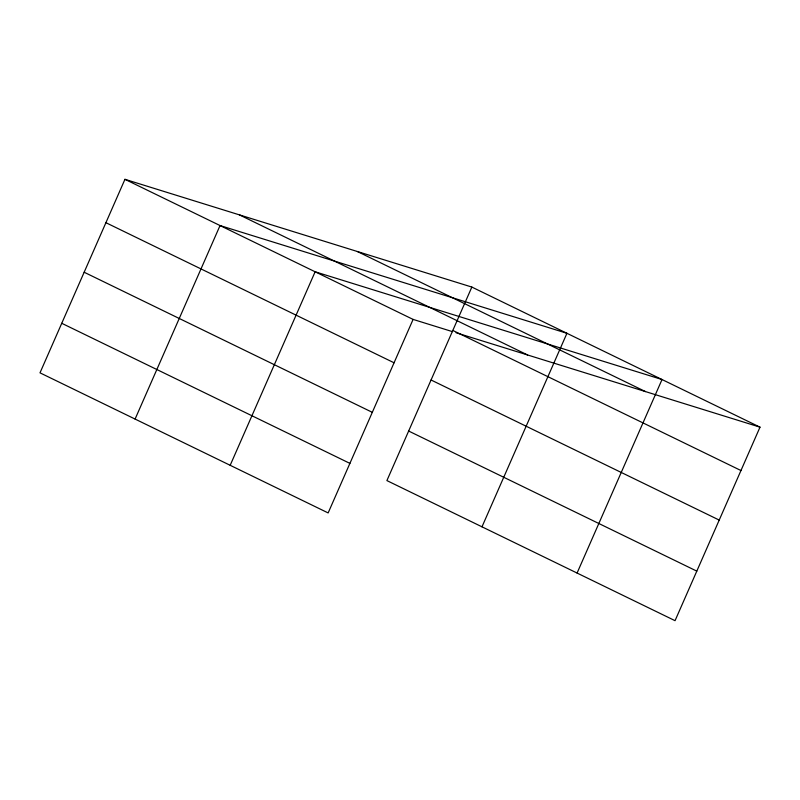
<?xml version="1.0" encoding="UTF-8"?>
<svg xmlns="http://www.w3.org/2000/svg" width="800" height="800" viewBox="0 0 800 800"><rect width="100%" height="100%" fill="white"/><g stroke="black" fill="none" stroke-linecap="round" stroke-linejoin="round"><path stroke-width="1.2" d="M471.85 287.07L386.9 480.59L675.05 620.68L760 427.16L471.85 287.07L124.95 179.32L40 372.84L328.15 512.93L413.1 319.41L452.45 331.63M135.09 419.07L220.04 225.55L566.94 333.3L481.99 526.82M230.18 465.3L315.13 271.78L662.03 379.53L577.08 573.05M456.03 332.74L760 427.16M357.37 251.52L645.52 391.6M239.42 214.88L527.58 354.97M452.81 330.44L740.96 470.53M124.95 179.32L413.1 319.41M431.06 379.99L719.21 520.08M105.91 222.69L394.06 362.78M84.16 272.24L372.31 412.33M408.65 431.04L696.8 571.13M61.75 323.29L349.9 463.38"/></g></svg>
